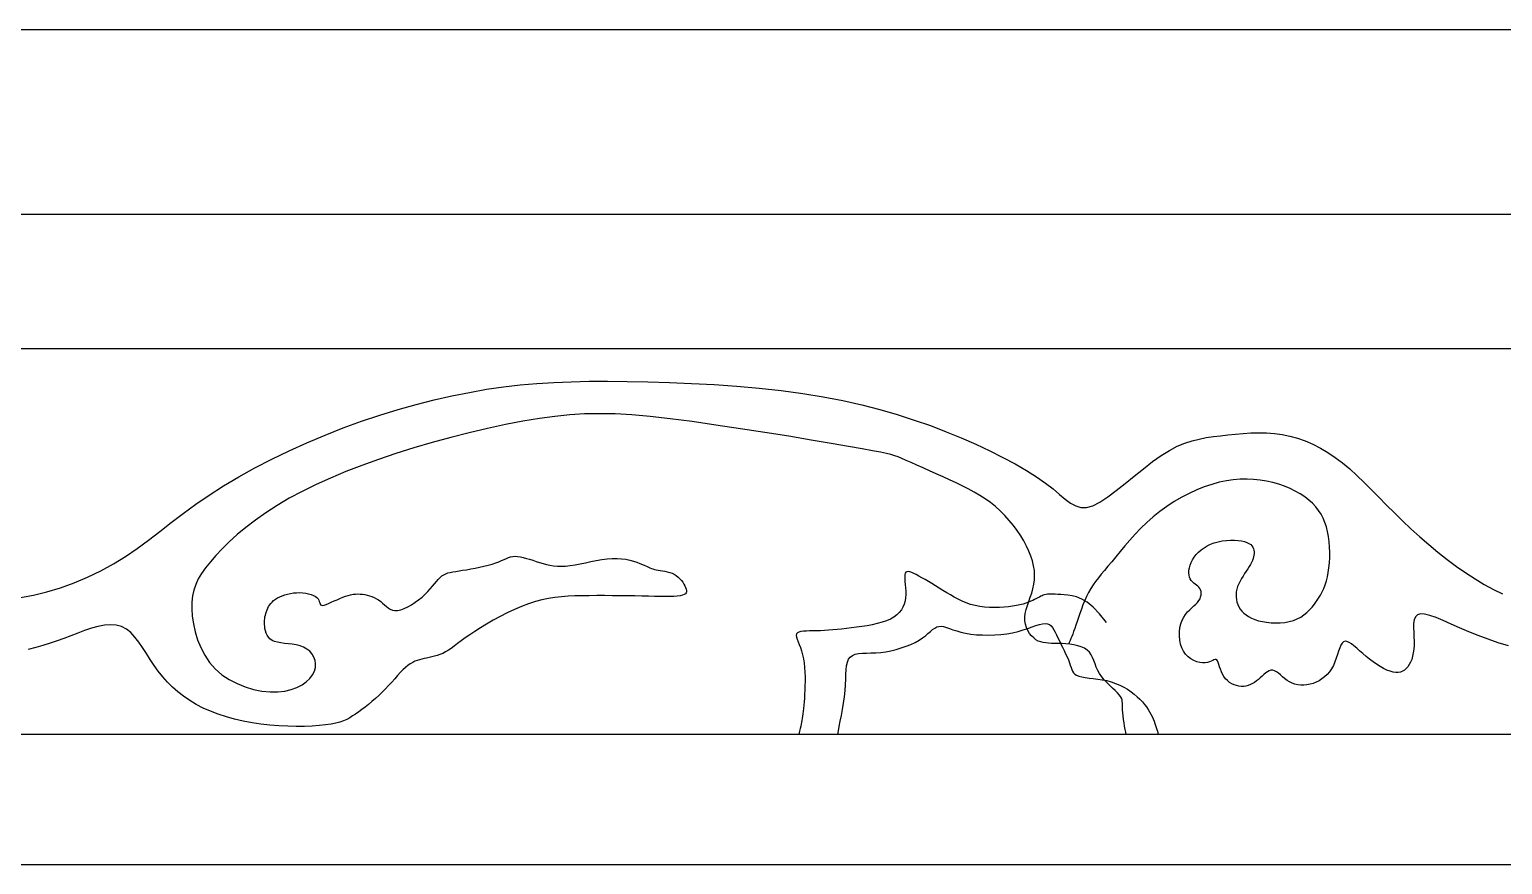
# Model space of a CAD drawing. Extents: x 1546 to 2300, y 2585 to 3453.
# Drawn here: x 1821.6 to 1977.7, y 2934.7 to 3023.2 of the extents above; entities that cross this region are included whole.
import ezdxf

# ---------------------------------------------------------------- set-up
doc = ezdxf.new("R2010")
doc.units = 0
doc.header["$LTSCALE"] = 100
doc.header["$MEASUREMENT"] = 0
doc.layers.add('4', color=4, linetype='CONTINUOUS')
doc.layers.add('7', color=7, linetype='CONTINUOUS')

msp = doc.modelspace()

# ---------------------------------------------------------------- linework, layer by layer
at = {"layer": '4'}
for p, q in [((1651.6, 3023.16), (2194.71, 3023.16)), ((1636.44, 3003.59), (2209.86, 3003.59)), ((1636.44, 2934.66), (2209.86, 2934.66))]:
    msp.add_line(p, q, dxfattribs=at)
at = {"layer": '7'}
msp.add_lwpolyline([(2172.97, 2989.35, -0.552985), (2182.79, 2981.5, -1.325829), (2184.43, 2956.3, -0.419525), (2172.73, 2948.46), (1674.4, 2948.46, -0.419525), (1662.69, 2956.3, -1.325829), (1664.33, 2981.5, -0.552985), (1674.16, 2989.35)], format="xyb", close=True, dxfattribs=at)
for points in [[(1820.68, 2962.95), (1822.06, 2963.2), (1823.48, 2963.55), (1824.92, 2963.99), (1826.37, 2964.52), (1827.79, 2965.12), (1829.19, 2965.79), (1830.53, 2966.53), (1831.8, 2967.32), (1833.03, 2968.16), (1834.23, 2969.04), (1835.43, 2969.96), (1836.65, 2970.9), (1837.91, 2971.86), (1839.24, 2972.84), (1840.66, 2973.81), (1842.19, 2974.78), (1843.81, 2975.75), (1845.52, 2976.69), (1847.31, 2977.61), (1849.15, 2978.51), (1851.03, 2979.36), (1852.95, 2980.17), (1854.88, 2980.94), (1856.82, 2981.64), (1858.76, 2982.29), (1860.69, 2982.89), (1862.61, 2983.43), (1864.51, 2983.91), (1866.39, 2984.33), (1868.24, 2984.7), (1870.07, 2985.02), (1871.85, 2985.27), (1873.62, 2985.48), (1875.39, 2985.64), (1877.19, 2985.75), (1879.02, 2985.83), (1880.92, 2985.87), (1882.89, 2985.88), (1884.97, 2985.86), (1887.16, 2985.82), (1889.44, 2985.75), (1891.79, 2985.65), (1894.17, 2985.52), (1896.57, 2985.35), (1898.95, 2985.14), (1901.29, 2984.88), (1903.56, 2984.58), (1905.73, 2984.22), (1907.81, 2983.82), (1909.81, 2983.36), (1911.73, 2982.87), (1913.58, 2982.34), (1915.36, 2981.77), (1917.08, 2981.17), (1918.74, 2980.53), (1920.35, 2979.88), (1921.9, 2979.2), (1923.38, 2978.51), (1924.77, 2977.81), (1926.07, 2977.12), (1927.26, 2976.43), (1928.33, 2975.75), (1929.27, 2975.09), (1930.08, 2974.46), (1930.77, 2973.88), (1931.38, 2973.38), (1931.94, 2972.96), (1932.48, 2972.66), (1933.03, 2972.5), (1933.62, 2972.51), (1934.28, 2972.69), (1935.04, 2973.07), (1935.87, 2973.62), (1936.77, 2974.29), (1937.71, 2975.04), (1938.68, 2975.83), (1939.65, 2976.61), (1940.61, 2977.36), (1941.53, 2978.01), (1942.41, 2978.55), (1943.24, 2978.98), (1944.04, 2979.31), (1944.81, 2979.57), (1945.57, 2979.75), (1946.32, 2979.9), (1947.07, 2980.01), (1947.83, 2980.1), (1948.61, 2980.2), (1949.41, 2980.28), (1950.22, 2980.35), (1951.04, 2980.4), (1951.87, 2980.42), (1952.7, 2980.41), (1953.53, 2980.35), (1954.35, 2980.23), (1955.18, 2980.06), (1955.99, 2979.83), (1956.8, 2979.55), (1957.61, 2979.2), (1958.4, 2978.79), (1959.19, 2978.33), (1959.97, 2977.8), (1960.75, 2977.22), (1961.51, 2976.58), (1962.27, 2975.89), (1963.04, 2975.15), (1963.81, 2974.38), (1964.6, 2973.58), (1965.41, 2972.76), (1966.24, 2971.92), (1967.1, 2971.08), (1968, 2970.23), (1968.93, 2969.39), (1969.88, 2968.57), (1970.85, 2967.77), (1971.83, 2967), (1972.82, 2966.26), (1973.81, 2965.57), (1974.8, 2964.93), (1975.77, 2964.35), (1976.74, 2963.82), (1977.7, 2963.35)], [(1937.82, 2948.46), (1937.78, 2948.69), (1937.72, 2948.98), (1937.66, 2949.32), (1937.6, 2949.67), (1937.55, 2950.04), (1937.5, 2950.41), (1937.46, 2950.75), (1937.44, 2951.06), (1937.43, 2951.33), (1937.43, 2951.56), (1937.43, 2951.77), (1937.42, 2951.95), (1937.4, 2952.12), (1937.34, 2952.28), (1937.24, 2952.46), (1937.1, 2952.65), (1936.9, 2952.86), (1936.66, 2953.1), (1936.39, 2953.35), (1936.09, 2953.63), (1935.8, 2953.93), (1935.51, 2954.24), (1935.24, 2954.56), (1935.01, 2954.9), (1934.82, 2955.24), (1934.66, 2955.59), (1934.53, 2955.94), (1934.4, 2956.28), (1934.27, 2956.6), (1934.11, 2956.89), (1933.93, 2957.16), (1933.69, 2957.39), (1933.4, 2957.58), (1933.06, 2957.73), (1932.69, 2957.85), (1932.28, 2957.94), (1931.86, 2958.01), (1931.44, 2958.05), (1931.03, 2958.07), (1930.63, 2958.09), (1930.26, 2958.1), (1929.92, 2958.1), (1929.61, 2958.12), (1929.31, 2958.14), (1929.03, 2958.18), (1928.77, 2958.25), (1928.52, 2958.35), (1928.27, 2958.49), (1928.03, 2958.67), (1927.81, 2958.9), (1927.6, 2959.16), (1927.42, 2959.45), (1927.27, 2959.78), (1927.16, 2960.12), (1927.1, 2960.49), (1927.09, 2960.88), (1927.14, 2961.28), (1927.23, 2961.69), (1927.36, 2962.11), (1927.51, 2962.54), (1927.67, 2962.98), (1927.82, 2963.43), (1927.95, 2963.89), (1928.06, 2964.36), (1928.11, 2964.84), (1928.13, 2965.32), (1928.1, 2965.82), (1928.02, 2966.32), (1927.9, 2966.83), (1927.74, 2967.35), (1927.53, 2967.87), (1927.28, 2968.41), (1926.98, 2968.96), (1926.65, 2969.51), (1926.28, 2970.06), (1925.88, 2970.6), (1925.44, 2971.13), (1924.98, 2971.65), (1924.49, 2972.13), (1923.98, 2972.59), (1923.44, 2973.02), (1922.89, 2973.41), (1922.31, 2973.78), (1921.72, 2974.14), (1921.1, 2974.47), (1920.46, 2974.8), (1919.8, 2975.12), (1919.12, 2975.44), (1918.42, 2975.76), (1917.7, 2976.08), (1917, 2976.4), (1916.31, 2976.7), (1915.66, 2976.99), (1915.05, 2977.25), (1914.51, 2977.49), (1914.05, 2977.69), (1913.66, 2977.85), (1913.3, 2977.99), (1912.91, 2978.11), (1912.43, 2978.23), (1911.8, 2978.36), (1910.96, 2978.52), (1909.85, 2978.72), (1908.4, 2978.97), (1906.58, 2979.29), (1904.44, 2979.65), (1902.08, 2980.04), (1899.55, 2980.45), (1896.95, 2980.85), (1894.36, 2981.24), (1891.85, 2981.6), (1889.51, 2981.9), (1887.39, 2982.14), (1885.46, 2982.31), (1883.7, 2982.41), (1882.04, 2982.44), (1880.45, 2982.41), (1878.89, 2982.32), (1877.3, 2982.15), (1875.66, 2981.93), (1873.91, 2981.63), (1872.07, 2981.28), (1870.17, 2980.88), (1868.23, 2980.42), (1866.27, 2979.92), (1864.3, 2979.38), (1862.36, 2978.82), (1860.46, 2978.22), (1858.62, 2977.6), (1856.85, 2976.96), (1855.16, 2976.3), (1853.54, 2975.62), (1851.99, 2974.92), (1850.53, 2974.2), (1849.16, 2973.47), (1847.87, 2972.71), (1846.68, 2971.95), (1845.58, 2971.17), (1844.56, 2970.39), (1843.64, 2969.62), (1842.8, 2968.86), (1842.05, 2968.13), (1841.38, 2967.42), (1840.8, 2966.75), (1840.29, 2966.11), (1839.87, 2965.51), (1839.52, 2964.93), (1839.25, 2964.34), (1839.04, 2963.75), (1838.91, 2963.13), (1838.83, 2962.47), (1838.83, 2961.76), (1838.88, 2961), (1839, 2960.18), (1839.18, 2959.34), (1839.44, 2958.49), (1839.78, 2957.65), (1840.2, 2956.84), (1840.72, 2956.08), (1841.32, 2955.39), (1842.02, 2954.78), (1842.79, 2954.26), (1843.63, 2953.83), (1844.5, 2953.48), (1845.38, 2953.22), (1846.26, 2953.04), (1847.12, 2952.96), (1847.93, 2952.96), (1848.68, 2953.04), (1849.36, 2953.2), (1849.97, 2953.43), (1850.51, 2953.71), (1850.96, 2954.03), (1851.33, 2954.39), (1851.62, 2954.77), (1851.82, 2955.16), (1851.92, 2955.55), (1851.95, 2955.93), (1851.89, 2956.3), (1851.76, 2956.65), (1851.57, 2956.97), (1851.32, 2957.26), (1851.02, 2957.5), (1850.68, 2957.7), (1850.3, 2957.84), (1849.9, 2957.94), (1849.48, 2958.01), (1849.07, 2958.06), (1848.66, 2958.1), (1848.27, 2958.15), (1847.91, 2958.21), (1847.59, 2958.3), (1847.33, 2958.42), (1847.11, 2958.58), (1846.94, 2958.77), (1846.8, 2958.97), (1846.7, 2959.19), (1846.63, 2959.42), (1846.58, 2959.66), (1846.55, 2959.89), (1846.53, 2960.11), (1846.53, 2960.32), (1846.53, 2960.52), (1846.55, 2960.72), (1846.58, 2960.91), (1846.62, 2961.1), (1846.67, 2961.28), (1846.73, 2961.46), (1846.8, 2961.64), (1846.88, 2961.82), (1846.97, 2961.99), (1847.07, 2962.16), (1847.19, 2962.32), (1847.33, 2962.47), (1847.5, 2962.63), (1847.69, 2962.77), (1847.9, 2962.91), (1848.14, 2963.03), (1848.4, 2963.15), (1848.68, 2963.25), (1848.98, 2963.33), (1849.29, 2963.4), (1849.61, 2963.45), (1849.93, 2963.47), (1850.26, 2963.48), (1850.58, 2963.46), (1850.9, 2963.42), (1851.2, 2963.36), (1851.47, 2963.29), (1851.72, 2963.19), (1851.93, 2963.08), (1852.09, 2962.96), (1852.21, 2962.82), (1852.29, 2962.67), (1852.34, 2962.53), (1852.38, 2962.4), (1852.43, 2962.29), (1852.48, 2962.2), (1852.57, 2962.14), (1852.69, 2962.13), (1852.86, 2962.16), (1853.08, 2962.23), (1853.33, 2962.33), (1853.61, 2962.45), (1853.91, 2962.59), (1854.22, 2962.73), (1854.53, 2962.87), (1854.83, 2963), (1855.12, 2963.1), (1855.39, 2963.19), (1855.66, 2963.25), (1855.92, 2963.3), (1856.17, 2963.33), (1856.41, 2963.34), (1856.66, 2963.33), (1856.91, 2963.31), (1857.16, 2963.27), (1857.41, 2963.22), (1857.66, 2963.14), (1857.91, 2963.06), (1858.16, 2962.95), (1858.39, 2962.83), (1858.62, 2962.7), (1858.84, 2962.54), (1859.04, 2962.37), (1859.24, 2962.19), (1859.44, 2962.02), (1859.64, 2961.86), (1859.86, 2961.73), (1860.09, 2961.63), (1860.35, 2961.58), (1860.64, 2961.59), (1860.97, 2961.66), (1861.33, 2961.79), (1861.71, 2961.97), (1862.1, 2962.19), (1862.49, 2962.45), (1862.86, 2962.72), (1863.22, 2963.01), (1863.55, 2963.31), (1863.84, 2963.6), (1864.1, 2963.89), (1864.34, 2964.16), (1864.55, 2964.42), (1864.75, 2964.66), (1864.94, 2964.88), (1865.13, 2965.07), (1865.32, 2965.24), (1865.52, 2965.37), (1865.73, 2965.47), (1865.96, 2965.56), (1866.21, 2965.62), (1866.49, 2965.68), (1866.8, 2965.73), (1867.14, 2965.78), (1867.52, 2965.84), (1867.93, 2965.91), (1868.38, 2965.99), (1868.84, 2966.07), (1869.31, 2966.17), (1869.78, 2966.28), (1870.22, 2966.39), (1870.64, 2966.51), (1871.03, 2966.63), (1871.36, 2966.75), (1871.65, 2966.88), (1871.92, 2967), (1872.16, 2967.1), (1872.38, 2967.2), (1872.61, 2967.27), (1872.84, 2967.32), (1873.08, 2967.33), (1873.35, 2967.32), (1873.64, 2967.27), (1873.95, 2967.2), (1874.28, 2967.11), (1874.62, 2967.01), (1874.96, 2966.9), (1875.32, 2966.78), (1875.68, 2966.67), (1876.04, 2966.56), (1876.4, 2966.47), (1876.77, 2966.39), (1877.16, 2966.33), (1877.56, 2966.29), (1877.98, 2966.28), (1878.43, 2966.29), (1878.92, 2966.34), (1879.43, 2966.42), (1879.97, 2966.52), (1880.53, 2966.64), (1881.11, 2966.76), (1881.68, 2966.88), (1882.26, 2966.98), (1882.82, 2967.06), (1883.36, 2967.1), (1883.88, 2967.11), (1884.36, 2967.07), (1884.82, 2967.01), (1885.24, 2966.92), (1885.63, 2966.81), (1885.98, 2966.69), (1886.3, 2966.58), (1886.58, 2966.46), (1886.82, 2966.36), (1887.02, 2966.27), (1887.2, 2966.18), (1887.37, 2966.11), (1887.52, 2966.05), (1887.68, 2965.99), (1887.85, 2965.94), (1888.03, 2965.9), (1888.24, 2965.87), (1888.46, 2965.83), (1888.71, 2965.79), (1888.96, 2965.75), (1889.21, 2965.69), (1889.46, 2965.62), (1889.71, 2965.54), (1889.94, 2965.42), (1890.16, 2965.29), (1890.36, 2965.13), (1890.54, 2964.95), (1890.7, 2964.77), (1890.84, 2964.57), (1890.96, 2964.38), (1891.07, 2964.19), (1891.15, 2964.01), (1891.2, 2963.85), (1891.24, 2963.7), (1891.24, 2963.57), (1891.2, 2963.45), (1891.12, 2963.35), (1890.99, 2963.27), (1890.81, 2963.2), (1890.56, 2963.14), (1890.26, 2963.1), (1889.89, 2963.08), (1889.47, 2963.06), (1888.98, 2963.06), (1888.44, 2963.06), (1887.85, 2963.07), (1887.21, 2963.09), (1886.52, 2963.1), (1885.78, 2963.12), (1885, 2963.13), (1884.2, 2963.14), (1883.39, 2963.15), (1882.56, 2963.16), (1881.74, 2963.16), (1880.94, 2963.15), (1880.16, 2963.14), (1879.42, 2963.12), (1878.7, 2963.09), (1878, 2963.04), (1877.31, 2962.96), (1876.62, 2962.85), (1875.93, 2962.71), (1875.23, 2962.52), (1874.51, 2962.29), (1873.77, 2962.01), (1873.01, 2961.69), (1872.25, 2961.33), (1871.5, 2960.95), (1870.76, 2960.55), (1870.06, 2960.15), (1869.4, 2959.75), (1868.8, 2959.37), (1868.27, 2959.01), (1867.79, 2958.67), (1867.37, 2958.36), (1866.98, 2958.07), (1866.64, 2957.81), (1866.31, 2957.57), (1866.01, 2957.37), (1865.71, 2957.19), (1865.41, 2957.04), (1865.12, 2956.92), (1864.83, 2956.81), (1864.54, 2956.73), (1864.26, 2956.66), (1863.98, 2956.59), (1863.71, 2956.54), (1863.45, 2956.48), (1863.19, 2956.43), (1862.95, 2956.37), (1862.71, 2956.29), (1862.47, 2956.2), (1862.23, 2956.08), (1861.98, 2955.94), (1861.73, 2955.76), (1861.47, 2955.55), (1861.2, 2955.3), (1860.92, 2955.01), (1860.63, 2954.69), (1860.33, 2954.35), (1860.01, 2954), (1859.68, 2953.63), (1859.35, 2953.27), (1859, 2952.92), (1858.65, 2952.57), (1858.29, 2952.25), (1857.92, 2951.93), (1857.56, 2951.63), (1857.2, 2951.35), (1856.85, 2951.09), (1856.51, 2950.84), (1856.18, 2950.61), (1855.87, 2950.41), (1855.56, 2950.22), (1855.24, 2950.05), (1854.9, 2949.89), (1854.51, 2949.76), (1854.08, 2949.64), (1853.58, 2949.54), (1853, 2949.45), (1852.34, 2949.38), (1851.59, 2949.33), (1850.77, 2949.3), (1849.9, 2949.29), (1848.99, 2949.31), (1848.06, 2949.35), (1847.1, 2949.43), (1846.15, 2949.54), (1845.21, 2949.68), (1844.28, 2949.85), (1843.37, 2950.07), (1842.49, 2950.31), (1841.64, 2950.59), (1840.82, 2950.9), (1840.04, 2951.25), (1839.3, 2951.63), (1838.61, 2952.04), (1837.96, 2952.49), (1837.35, 2952.96), (1836.78, 2953.47), (1836.25, 2954), (1835.75, 2954.56), (1835.28, 2955.15), (1834.84, 2955.76), (1834.42, 2956.39), (1834.02, 2957.02), (1833.62, 2957.65), (1833.22, 2958.23), (1832.81, 2958.77), (1832.37, 2959.24), (1831.9, 2959.62), (1831.39, 2959.89), (1830.83, 2960.04), (1830.22, 2960.08), (1829.57, 2960.02), (1828.89, 2959.89), (1828.19, 2959.7), (1827.47, 2959.46), (1826.74, 2959.19), (1826.01, 2958.91), (1825.28, 2958.63), (1824.55, 2958.36), (1823.81, 2958.11), (1823.06, 2957.87), (1822.29, 2957.65), (1821.5, 2957.45)], [(1978.32, 2957.83), (1977.24, 2958.17), (1976.17, 2958.53), (1975.13, 2958.92), (1974.12, 2959.33), (1973.16, 2959.75), (1972.26, 2960.15), (1971.43, 2960.52), (1970.67, 2960.83), (1970.01, 2961.06), (1969.45, 2961.2), (1969.01, 2961.23), (1968.69, 2961.12), (1968.47, 2960.9), (1968.34, 2960.59), (1968.28, 2960.2), (1968.27, 2959.76), (1968.29, 2959.29), (1968.32, 2958.8), (1968.34, 2958.33), (1968.34, 2957.88), (1968.31, 2957.47), (1968.25, 2957.08), (1968.17, 2956.73), (1968.08, 2956.4), (1967.96, 2956.11), (1967.82, 2955.85), (1967.67, 2955.62), (1967.5, 2955.43), (1967.31, 2955.27), (1967.11, 2955.14), (1966.89, 2955.06), (1966.65, 2955.01), (1966.39, 2955.01), (1966.1, 2955.05), (1965.79, 2955.14), (1965.46, 2955.27), (1965.1, 2955.45), (1964.74, 2955.66), (1964.36, 2955.9), (1963.98, 2956.16), (1963.61, 2956.44), (1963.24, 2956.72), (1962.89, 2957.02), (1962.56, 2957.31), (1962.25, 2957.58), (1961.96, 2957.83), (1961.69, 2958.04), (1961.44, 2958.2), (1961.22, 2958.3), (1961.02, 2958.33), (1960.85, 2958.28), (1960.7, 2958.13), (1960.57, 2957.91), (1960.45, 2957.62), (1960.33, 2957.28), (1960.22, 2956.91), (1960.09, 2956.52), (1959.95, 2956.13), (1959.78, 2955.76), (1959.58, 2955.41), (1959.36, 2955.09), (1959.11, 2954.81), (1958.85, 2954.55), (1958.56, 2954.33), (1958.26, 2954.14), (1957.95, 2953.98), (1957.63, 2953.85), (1957.31, 2953.76), (1956.98, 2953.7), (1956.65, 2953.67), (1956.33, 2953.67), (1956.02, 2953.71), (1955.71, 2953.78), (1955.42, 2953.88), (1955.14, 2954.01), (1954.87, 2954.18), (1954.62, 2954.36), (1954.39, 2954.56), (1954.17, 2954.75), (1953.96, 2954.93), (1953.75, 2955.08), (1953.56, 2955.19), (1953.36, 2955.25), (1953.17, 2955.25), (1952.99, 2955.19), (1952.8, 2955.1), (1952.61, 2954.97), (1952.42, 2954.81), (1952.23, 2954.64), (1952.03, 2954.46), (1951.83, 2954.28), (1951.63, 2954.12), (1951.42, 2953.97), (1951.21, 2953.84), (1950.99, 2953.73), (1950.76, 2953.64), (1950.52, 2953.57), (1950.28, 2953.54), (1950.04, 2953.53), (1949.78, 2953.56), (1949.52, 2953.62), (1949.27, 2953.7), (1949.02, 2953.82), (1948.78, 2953.97), (1948.56, 2954.15), (1948.36, 2954.35), (1948.18, 2954.58), (1948.04, 2954.83), (1947.92, 2955.09), (1947.81, 2955.36), (1947.73, 2955.62), (1947.65, 2955.86), (1947.58, 2956.07), (1947.51, 2956.24), (1947.43, 2956.35), (1947.35, 2956.4), (1947.25, 2956.39), (1947.13, 2956.35), (1947, 2956.29), (1946.84, 2956.21), (1946.66, 2956.13), (1946.44, 2956.06), (1946.2, 2956.02), (1945.92, 2956.02), (1945.62, 2956.07), (1945.3, 2956.15), (1944.98, 2956.28), (1944.67, 2956.45), (1944.38, 2956.67), (1944.11, 2956.94), (1943.89, 2957.26), (1943.71, 2957.62), (1943.59, 2958.03), (1943.51, 2958.45), (1943.47, 2958.9), (1943.48, 2959.34), (1943.53, 2959.77), (1943.62, 2960.18), (1943.76, 2960.56), (1943.92, 2960.88), (1944.12, 2961.17), (1944.34, 2961.43), (1944.56, 2961.65), (1944.79, 2961.86), (1945.01, 2962.06), (1945.22, 2962.24), (1945.39, 2962.43), (1945.54, 2962.63), (1945.65, 2962.82), (1945.72, 2963.02), (1945.77, 2963.22), (1945.78, 2963.41), (1945.76, 2963.59), (1945.71, 2963.76), (1945.63, 2963.91), (1945.53, 2964.04), (1945.41, 2964.16), (1945.27, 2964.27), (1945.12, 2964.38), (1944.98, 2964.49), (1944.84, 2964.62), (1944.72, 2964.76), (1944.61, 2964.93), (1944.54, 2965.12), (1944.49, 2965.34), (1944.47, 2965.58), (1944.48, 2965.84), (1944.53, 2966.12), (1944.6, 2966.4), (1944.71, 2966.68), (1944.86, 2966.96), (1945.03, 2967.24), (1945.25, 2967.51), (1945.49, 2967.77), (1945.77, 2968.01), (1946.08, 2968.24), (1946.41, 2968.44), (1946.77, 2968.61), (1947.16, 2968.76), (1947.58, 2968.87), (1948.01, 2968.96), (1948.44, 2969.01), (1948.87, 2969.04), (1949.29, 2969.04), (1949.68, 2969.01), (1950.04, 2968.96), (1950.36, 2968.89), (1950.62, 2968.8), (1950.84, 2968.7), (1951.02, 2968.57), (1951.15, 2968.43), (1951.25, 2968.29), (1951.32, 2968.13), (1951.36, 2967.96), (1951.38, 2967.79), (1951.38, 2967.62), (1951.36, 2967.45), (1951.33, 2967.26), (1951.27, 2967.08), (1951.2, 2966.88), (1951.11, 2966.68), (1951, 2966.46), (1950.87, 2966.24), (1950.72, 2966), (1950.55, 2965.75), (1950.38, 2965.5), (1950.21, 2965.23), (1950.04, 2964.96), (1949.89, 2964.68), (1949.75, 2964.4), (1949.63, 2964.12), (1949.55, 2963.84), (1949.49, 2963.56), (1949.47, 2963.28), (1949.47, 2963.01), (1949.5, 2962.74), (1949.56, 2962.48), (1949.65, 2962.22), (1949.77, 2961.98), (1949.91, 2961.74), (1950.09, 2961.52), (1950.29, 2961.31), (1950.53, 2961.11), (1950.8, 2960.93), (1951.11, 2960.77), (1951.45, 2960.62), (1951.83, 2960.5), (1952.26, 2960.4), (1952.71, 2960.33), (1953.18, 2960.28), (1953.67, 2960.26), (1954.15, 2960.28), (1954.63, 2960.32), (1955.1, 2960.41), (1955.54, 2960.53), (1955.94, 2960.69), (1956.32, 2960.88), (1956.66, 2961.11), (1956.97, 2961.37), (1957.26, 2961.64), (1957.53, 2961.94), (1957.78, 2962.25), (1958.01, 2962.57), (1958.22, 2962.89), (1958.42, 2963.22), (1958.6, 2963.57), (1958.76, 2963.93), (1958.91, 2964.32), (1959.04, 2964.72), (1959.15, 2965.16), (1959.24, 2965.62), (1959.31, 2966.12), (1959.36, 2966.65), (1959.39, 2967.19), (1959.39, 2967.75), (1959.37, 2968.31), (1959.33, 2968.87), (1959.26, 2969.41), (1959.16, 2969.94), (1959.04, 2970.44), (1958.88, 2970.91), (1958.69, 2971.36), (1958.47, 2971.79), (1958.21, 2972.19), (1957.91, 2972.57), (1957.56, 2972.94), (1957.17, 2973.29), (1956.74, 2973.62), (1956.26, 2973.94), (1955.74, 2974.24), (1955.19, 2974.51), (1954.6, 2974.75), (1953.99, 2974.97), (1953.35, 2975.15), (1952.69, 2975.3), (1952.02, 2975.41), (1951.33, 2975.48), (1950.63, 2975.51), (1949.92, 2975.5), (1949.18, 2975.44), (1948.44, 2975.33), (1947.67, 2975.17), (1946.9, 2974.95), (1946.1, 2974.68), (1945.3, 2974.36), (1944.5, 2973.99), (1943.71, 2973.58), (1942.92, 2973.12), (1942.15, 2972.62), (1941.41, 2972.09), (1940.7, 2971.52), (1940.02, 2970.92), (1939.38, 2970.31), (1938.78, 2969.68), (1938.21, 2969.05), (1937.68, 2968.44), (1937.19, 2967.84), (1936.72, 2967.28), (1936.3, 2966.75), (1935.9, 2966.27), (1935.53, 2965.83), (1935.19, 2965.42), (1934.88, 2965.04), (1934.59, 2964.66), (1934.33, 2964.29), (1934.08, 2963.9), (1933.85, 2963.5), (1933.64, 2963.08), (1933.44, 2962.64), (1933.25, 2962.18), (1933.08, 2961.72), (1932.92, 2961.27), (1932.77, 2960.83), (1932.63, 2960.42), (1932.5, 2960.03), (1932.38, 2959.68), (1932.26, 2959.37), (1932.16, 2959.09), (1932.06, 2958.84), (1931.97, 2958.61), (1931.88, 2958.4), (1931.8, 2958.2), (1931.72, 2958.02)], [(1935.74, 2960.31), (1935.01, 2961.24), (1934.34, 2961.94), (1933.7, 2962.45), (1933.12, 2962.8), (1932.58, 2963.03), (1932.09, 2963.15), (1931.64, 2963.22), (1931.24, 2963.25), (1930.89, 2963.27), (1930.58, 2963.29), (1930.3, 2963.3), (1930.06, 2963.32), (1929.85, 2963.32), (1929.66, 2963.32), (1929.49, 2963.31), (1929.34, 2963.28), (1929.19, 2963.25), (1929.05, 2963.2), (1928.91, 2963.15), (1928.77, 2963.09), (1928.63, 2963.01), (1928.48, 2962.93), (1928.31, 2962.85), (1928.13, 2962.76), (1927.94, 2962.66), (1927.72, 2962.56), (1927.47, 2962.46), (1927.2, 2962.37), (1926.9, 2962.27), (1926.57, 2962.18), (1926.21, 2962.1), (1925.8, 2962.03), (1925.36, 2961.97), (1924.89, 2961.93), (1924.39, 2961.9), (1923.88, 2961.89), (1923.35, 2961.9), (1922.83, 2961.94), (1922.32, 2962.01), (1921.82, 2962.11), (1921.34, 2962.23), (1920.88, 2962.39), (1920.45, 2962.57), (1920.02, 2962.78), (1919.61, 2962.99), (1919.2, 2963.23), (1918.81, 2963.46), (1918.41, 2963.71), (1918.02, 2963.95), (1917.63, 2964.19), (1917.24, 2964.43), (1916.87, 2964.65), (1916.52, 2964.86), (1916.18, 2965.06), (1915.87, 2965.23), (1915.58, 2965.39), (1915.32, 2965.51), (1915.1, 2965.61), (1914.9, 2965.68), (1914.73, 2965.7), (1914.6, 2965.69), (1914.49, 2965.64), (1914.42, 2965.54), (1914.38, 2965.39), (1914.36, 2965.18), (1914.37, 2964.93), (1914.39, 2964.64), (1914.42, 2964.33), (1914.45, 2963.99), (1914.47, 2963.64), (1914.47, 2963.28), (1914.45, 2962.93), (1914.4, 2962.59), (1914.31, 2962.26), (1914.18, 2961.95), (1914.01, 2961.66), (1913.79, 2961.38), (1913.53, 2961.12), (1913.22, 2960.89), (1912.85, 2960.68), (1912.43, 2960.49), (1911.96, 2960.33), (1911.45, 2960.19), (1910.92, 2960.07), (1910.37, 2959.97), (1909.81, 2959.88), (1909.26, 2959.8), (1908.71, 2959.73), (1908.19, 2959.67), (1907.68, 2959.61), (1907.2, 2959.56), (1906.73, 2959.52), (1906.28, 2959.49), (1905.85, 2959.46), (1905.43, 2959.44), (1905.03, 2959.43), (1904.64, 2959.42), (1904.28, 2959.42), (1903.94, 2959.41), (1903.64, 2959.39), (1903.37, 2959.35), (1903.16, 2959.3), (1903, 2959.22), (1902.9, 2959.1), (1902.87, 2958.95), (1902.89, 2958.77), (1902.96, 2958.54), (1903.06, 2958.28), (1903.18, 2957.99), (1903.31, 2957.66), (1903.44, 2957.3), (1903.55, 2956.9), (1903.64, 2956.47), (1903.71, 2956.02), (1903.76, 2955.54), (1903.79, 2955.06), (1903.8, 2954.57), (1903.8, 2954.08), (1903.79, 2953.61), (1903.78, 2953.15), (1903.76, 2952.71), (1903.73, 2952.29), (1903.7, 2951.9), (1903.67, 2951.54), (1903.64, 2951.2), (1903.61, 2950.9), (1903.57, 2950.62), (1903.54, 2950.37), (1903.51, 2950.15), (1903.47, 2949.94), (1903.44, 2949.75), (1903.4, 2949.55), (1903.35, 2949.33), (1903.29, 2949.08), (1903.22, 2948.8), (1903.13, 2948.46)], [(1907.26, 2948.46), (1907.34, 2948.83), (1907.43, 2949.29), (1907.54, 2949.84), (1907.66, 2950.45), (1907.77, 2951.1), (1907.88, 2951.77), (1907.97, 2952.44), (1908.04, 2953.1), (1908.08, 2953.71), (1908.11, 2954.29), (1908.13, 2954.82), (1908.16, 2955.3), (1908.21, 2955.73), (1908.29, 2956.1), (1908.41, 2956.41), (1908.59, 2956.65), (1908.83, 2956.82), (1909.13, 2956.94), (1909.48, 2957.01), (1909.88, 2957.05), (1910.32, 2957.07), (1910.79, 2957.09), (1911.3, 2957.11), (1911.82, 2957.15), (1912.36, 2957.22), (1912.91, 2957.32), (1913.46, 2957.46), (1914, 2957.61), (1914.52, 2957.79), (1915.01, 2957.98), (1915.47, 2958.2), (1915.88, 2958.43), (1916.24, 2958.67), (1916.55, 2958.91), (1916.83, 2959.14), (1917.08, 2959.36), (1917.31, 2959.56), (1917.54, 2959.72), (1917.76, 2959.84), (1917.99, 2959.9), (1918.23, 2959.91), (1918.49, 2959.87), (1918.79, 2959.79), (1919.11, 2959.68), (1919.47, 2959.55), (1919.87, 2959.42), (1920.32, 2959.29), (1920.82, 2959.18), (1921.37, 2959.09), (1921.97, 2959.02), (1922.59, 2958.99), (1923.24, 2958.98), (1923.9, 2959), (1924.56, 2959.04), (1925.19, 2959.12), (1925.8, 2959.23), (1926.37, 2959.36), (1926.91, 2959.52), (1927.4, 2959.68), (1927.85, 2959.84), (1928.26, 2959.98), (1928.63, 2960.1), (1928.95, 2960.18), (1929.24, 2960.2), (1929.48, 2960.17), (1929.69, 2960.09), (1929.87, 2959.95), (1930.02, 2959.77), (1930.17, 2959.55), (1930.31, 2959.3), (1930.44, 2959.01), (1930.59, 2958.7), (1930.75, 2958.37), (1930.91, 2958.03), (1931.08, 2957.69), (1931.25, 2957.34), (1931.41, 2956.99), (1931.56, 2956.66), (1931.7, 2956.34), (1931.82, 2956.05), (1931.91, 2955.78), (1931.99, 2955.54), (1932.06, 2955.33), (1932.15, 2955.14), (1932.26, 2954.97), (1932.39, 2954.83), (1932.58, 2954.72), (1932.82, 2954.62), (1933.12, 2954.55), (1933.49, 2954.49), (1933.89, 2954.43), (1934.34, 2954.38), (1934.81, 2954.32), (1935.29, 2954.24), (1935.77, 2954.15), (1936.25, 2954.02), (1936.71, 2953.86), (1937.15, 2953.68), (1937.57, 2953.46), (1937.96, 2953.23), (1938.34, 2952.97), (1938.68, 2952.71), (1939, 2952.44), (1939.28, 2952.17), (1939.54, 2951.9), (1939.77, 2951.63), (1939.97, 2951.36), (1940.15, 2951.1), (1940.31, 2950.84), (1940.45, 2950.59), (1940.58, 2950.34), (1940.69, 2950.09), (1940.78, 2949.85), (1940.87, 2949.62), (1940.95, 2949.39), (1941.01, 2949.17), (1941.07, 2948.97), (1941.13, 2948.78), (1941.17, 2948.61), (1941.21, 2948.46)]]:
    msp.add_lwpolyline(points, dxfattribs=at)

doc.saveas('drawing.dxf')
